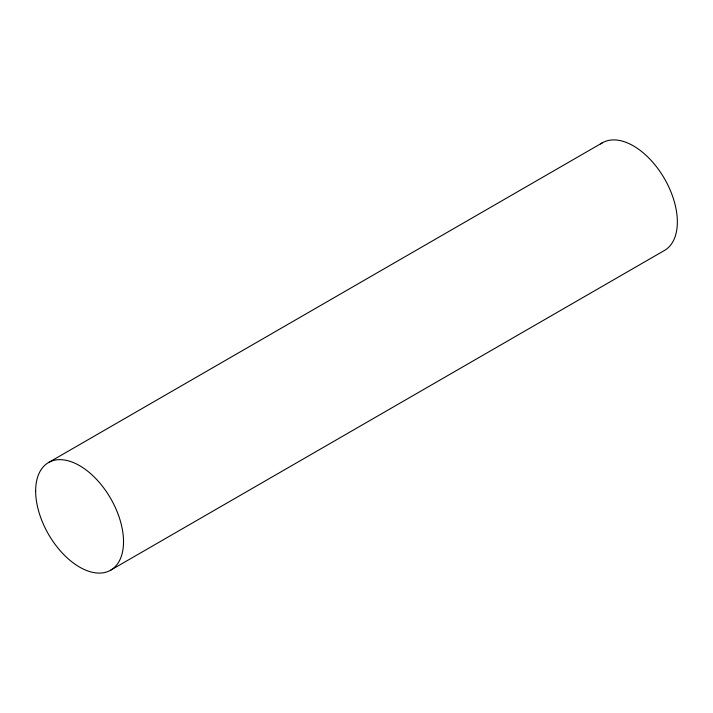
<?xml version="1.0" encoding="UTF-8"?>
<svg xmlns="http://www.w3.org/2000/svg" width="713" height="713" viewBox="0 0 713 713"><rect width="100%" height="100%" fill="white"/><g stroke="black" fill="none" stroke-linecap="round" stroke-linejoin="round"><path stroke-width="1.07" d="M48.52 462.559L602.342 142.814M110.658 570.186L664.48 250.441A62.138 35.873 60 0 0 663.571 177.136A62.138 35.873 60 0 0 600.596 143.946M35.65 491.007A62.138 35.873 60 0 0 101.558 572.994A62.138 35.873 60 0 0 101.558 485.125A62.138 35.873 60 0 0 35.65 491.007"/></g></svg>
